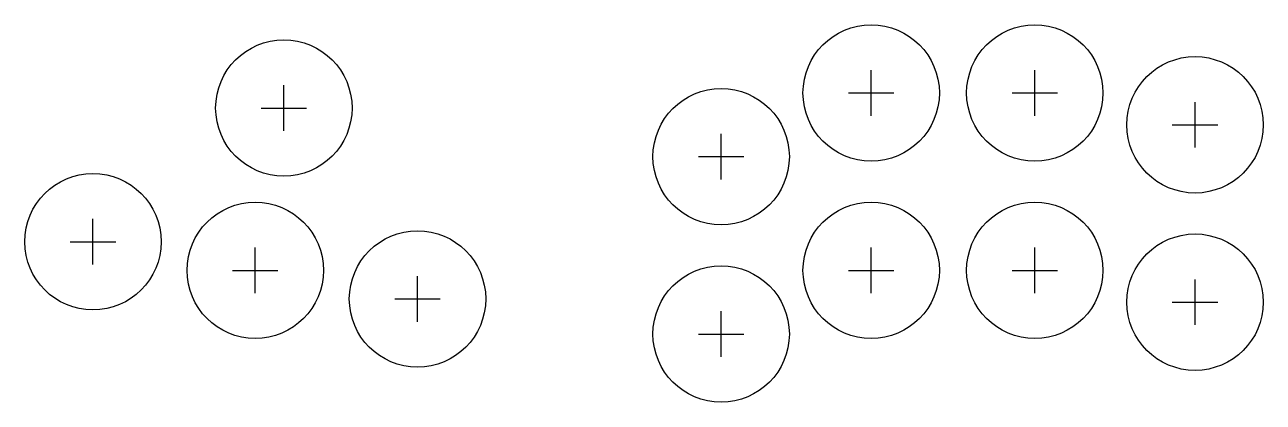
# Model space of a CAD drawing. Header units: millimetres. Extents: x -41 to 177, y -23 to 43.
import ezdxf

# ---------------------------------------------------------------- set-up
doc = ezdxf.new("R2010")
doc.units = ezdxf.units.MM
doc.layers.add('BUTTONS', color=1, linetype='Continuous')
doc.layers.add('REFERENCE', color=8, linetype='Continuous')

msp = doc.modelspace()

# ---------------------------------------------------------------- linework, layer by layer
at = {"layer": 'BUTTONS'}
for centre in [(108.4, 31.2), (137.2, 31.2), (5.0358, 28.5594), (165.4, 25.6), (82, 20), (-28.5594, 5.0358), (0, 0), (108.4, 0), (137.2, 0), (28.5594, -5.0358), (165.4, -5.6), (82, -11.2)]:
    msp.add_circle(centre, 12, dxfattribs=at)
at = {"layer": 'REFERENCE'}
for p, q in [((108.4, 27.2), (108.4, 35.2)), ((137.2, 27.2), (137.2, 35.2)), ((5.0358, 24.5594), (5.0358, 32.5594)), ((104.4, 31.2), (112.4, 31.2)), ((133.2, 31.2), (141.2, 31.2)), ((1.0358, 28.5594), (9.0358, 28.5594)), ((165.4, 21.6), (165.4, 29.6)), ((82, 16), (82, 24)), ((161.4, 25.6), (169.4, 25.6)), ((78, 20), (86, 20)), ((-28.5594, 1.0358), (-28.5594, 9.0358)), ((-32.5594, 5.0358), (-24.5594, 5.0358)), ((0, -4), (0, 4)), ((108.4, -4), (108.4, 4)), ((137.2, -4), (137.2, 4)), ((-4, 0), (4, 0)), ((104.4, 0), (112.4, 0)), ((133.2, 0), (141.2, 0)), ((28.5594, -9.0358), (28.5594, -1.0358)), ((165.4, -9.6), (165.4, -1.6)), ((24.5594, -5.0358), (32.5594, -5.0358)), ((161.4, -5.6), (169.4, -5.6)), ((82, -15.2), (82, -7.2)), ((78, -11.2), (86, -11.2))]:
    msp.add_line(p, q, dxfattribs=at)

doc.saveas('drawing.dxf')
